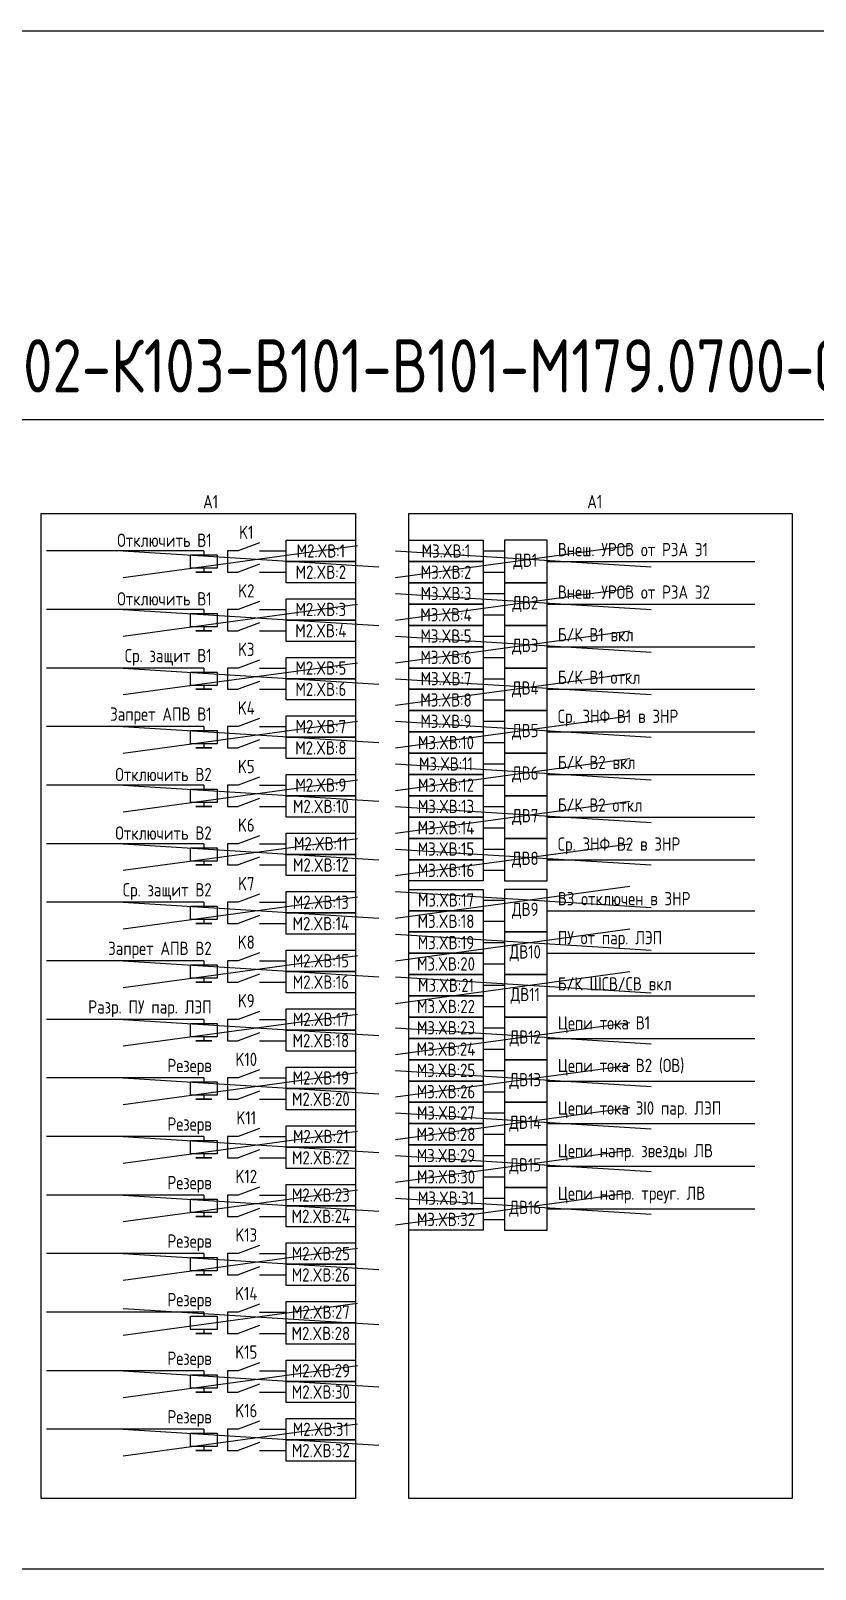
# Model space of a CAD drawing. Header units: millimetres. Extents: x -1036 to 2871, y -90 to 586.
# Drawn here: x -738.8 to -591.5, y 297 to 586 of the extents above; entities that cross this region are included whole.
import ezdxf

# ---------------------------------------------------------------- set-up
doc = ezdxf.new("R2010")
doc.units = ezdxf.units.MM
doc.styles.add('Gost_type_A', font='GOST_0.TTF')

msp = doc.modelspace()

# ---------------------------------------------------------------- linework, layer by layer
at = {"color": 6}
for p, q in [((-721.47, 483.29), (-677.47, 489.29)), ((-670.36, 483.29), (-626.36, 489.29)), ((-721.47, 488.29), (-673.47, 485.29)), ((-670.36, 488.29), (-622.36, 485.29)), ((-670.36, 475.29), (-626.36, 481.29)), ((-670.36, 480.29), (-622.36, 477.29)), ((-721.47, 472.29), (-677.47, 478.29)), ((-721.47, 477.29), (-673.47, 474.29)), ((-670.36, 467.29), (-626.36, 473.29)), ((-670.36, 472.29), (-622.36, 469.29)), ((-721.47, 461.29), (-677.47, 467.29)), ((-721.47, 466.29), (-673.47, 463.29)), ((-670.36, 459.29), (-626.36, 465.29)), ((-670.36, 464.29), (-622.36, 461.29)), ((-670.36, 451.29), (-626.36, 457.29)), ((-721.47, 450.29), (-677.47, 456.29)), ((-721.47, 455.29), (-673.47, 452.29)), ((-670.36, 456.29), (-622.36, 453.29)), ((-670.36, 443.29), (-626.36, 449.29)), ((-670.36, 448.29), (-622.36, 445.29)), ((-721.47, 439.29), (-677.47, 445.29)), ((-721.47, 444.29), (-673.47, 441.29)), ((-670.36, 435.29), (-626.36, 441.29)), ((-670.36, 440.29), (-622.36, 437.29)), ((-721.47, 428.29), (-677.47, 434.29)), ((-721.47, 433.29), (-673.47, 430.29)), ((-670.36, 427.29), (-626.36, 433.29)), ((-670.36, 432.29), (-622.36, 429.29)), ((-670.36, 419.29), (-626.36, 425.29)), ((-721.47, 417.29), (-677.47, 423.29)), ((-721.47, 422.29), (-673.47, 419.29)), ((-670.36, 424.29), (-622.36, 421.29)), ((-670.36, 411.29), (-626.36, 417.29)), ((-670.36, 416.29), (-622.36, 413.29)), ((-721.47, 406.29), (-677.47, 412.29)), ((-721.47, 411.29), (-673.47, 408.29)), ((-670.36, 403.29), (-626.36, 409.29)), ((-670.36, 408.29), (-622.36, 405.29)), ((-721.47, 395.29), (-677.47, 401.29)), ((-721.47, 400.29), (-673.47, 397.29)), ((-670.36, 393.71), (-626.36, 399.71)), ((-670.36, 398.71), (-622.36, 395.71)), ((-670.36, 385.71), (-626.36, 391.71)), ((-670.36, 390.71), (-622.36, 387.71)), ((-670.36, 377.71), (-626.36, 383.71)), ((-670.36, 382.71), (-622.36, 379.71)), ((-670.36, 369.71), (-626.36, 375.71)), ((-670.36, 374.71), (-622.36, 371.71)), ((-670.36, 361.71), (-626.36, 367.71)), ((-670.36, 366.71), (-622.36, 363.71))]:
    msp.add_line(p, q, dxfattribs=at)
at = {"ltscale": 4.32}
for p, q in [((-695.88, 489.79), (-699.88, 488.29)), ((-695.88, 485.79), (-699.88, 484.29)), ((-695.88, 478.79), (-699.88, 477.29)), ((-695.88, 474.79), (-699.88, 473.29)), ((-695.88, 467.79), (-699.88, 466.29)), ((-695.88, 463.79), (-699.88, 462.29)), ((-695.88, 456.79), (-699.88, 455.29)), ((-695.88, 452.79), (-699.88, 451.29)), ((-695.88, 445.79), (-699.88, 444.29)), ((-695.88, 441.79), (-699.88, 440.29)), ((-695.88, 434.79), (-699.88, 433.29)), ((-695.88, 430.79), (-699.88, 429.29)), ((-695.88, 423.79), (-699.88, 422.29)), ((-695.88, 419.79), (-699.88, 418.29)), ((-695.88, 412.79), (-699.88, 411.29)), ((-695.88, 408.79), (-699.88, 407.29)), ((-695.88, 401.79), (-699.88, 400.29)), ((-695.88, 397.79), (-699.88, 396.29)), ((-695.88, 390.79), (-699.88, 389.29)), ((-695.88, 386.79), (-699.88, 385.29)), ((-695.88, 379.79), (-699.88, 378.29)), ((-695.88, 375.79), (-699.88, 374.29)), ((-695.88, 368.79), (-699.88, 367.29)), ((-695.88, 364.79), (-699.88, 363.29)), ((-695.88, 357.79), (-699.88, 356.29)), ((-695.88, 353.79), (-699.88, 352.29)), ((-695.88, 346.79), (-699.88, 345.29)), ((-695.88, 342.79), (-699.88, 341.29)), ((-695.88, 335.79), (-699.88, 334.29)), ((-695.88, 331.79), (-699.88, 330.29)), ((-695.88, 324.79), (-699.88, 323.29)), ((-695.88, 320.79), (-699.88, 319.29))]:
    msp.add_line(p, q, dxfattribs=at)
for p, q in [((-706.38, 488.29), (-735.88, 488.29)), ((-706.38, 488.29), (-706.38, 487.54)), ((-653.88, 488.29), (-649.88, 488.29)), ((-641.88, 486.29), (-602.88, 486.29)), ((-706.38, 485.04), (-706.38, 484.29)), ((-653.88, 484.29), (-649.88, 484.29)), ((-653.88, 480.29), (-649.88, 480.29)), ((-706.38, 477.29), (-735.88, 477.29)), ((-706.38, 477.29), (-706.38, 476.54)), ((-641.88, 478.29), (-602.88, 478.29)), ((-706.38, 474.04), (-706.38, 473.29)), ((-653.88, 476.29), (-649.88, 476.29)), ((-653.88, 472.29), (-649.88, 472.29)), ((-653.88, 468.29), (-649.88, 468.29)), ((-641.88, 470.29), (-602.88, 470.29)), ((-706.38, 466.29), (-735.88, 466.29)), ((-706.38, 466.29), (-706.38, 465.54)), ((-706.38, 463.04), (-706.38, 462.29)), ((-653.88, 464.29), (-649.88, 464.29)), ((-653.88, 460.29), (-649.88, 460.29)), ((-641.88, 462.29), (-602.88, 462.29)), ((-706.38, 455.29), (-735.88, 455.29)), ((-706.38, 455.29), (-706.38, 454.54)), ((-653.88, 456.29), (-649.88, 456.29)), ((-641.88, 454.29), (-602.88, 454.29)), ((-706.38, 452.04), (-706.38, 451.29)), ((-653.88, 452.29), (-649.88, 452.29)), ((-653.88, 448.29), (-649.88, 448.29)), ((-641.88, 446.29), (-602.88, 446.29)), ((-706.38, 444.29), (-735.88, 444.29)), ((-706.38, 444.29), (-706.38, 443.54)), ((-653.88, 444.29), (-649.88, 444.29)), ((-706.38, 441.04), (-706.38, 440.29)), ((-653.88, 440.29), (-649.88, 440.29)), ((-641.88, 438.29), (-602.88, 438.29)), ((-653.88, 436.29), (-649.88, 436.29)), ((-706.38, 433.29), (-735.88, 433.29)), ((-706.38, 433.29), (-706.38, 432.54)), ((-653.88, 432.29), (-649.88, 432.29)), ((-706.38, 430.04), (-706.38, 429.29)), ((-653.88, 428.29), (-649.88, 428.29)), ((-641.88, 430.29), (-602.88, 430.29)), ((-706.38, 422.29), (-735.88, 422.29)), ((-706.38, 422.29), (-706.38, 421.54)), ((-653.88, 422.71), (-649.88, 422.71)), ((-641.88, 420.71), (-602.88, 420.71)), ((-706.38, 419.04), (-706.38, 418.29)), ((-653.88, 418.71), (-649.88, 418.71)), ((-653.88, 414.71), (-649.88, 414.71)), ((-706.38, 411.29), (-735.88, 411.29)), ((-706.38, 411.29), (-706.38, 410.54)), ((-653.88, 410.71), (-649.88, 410.71)), ((-641.88, 412.71), (-602.88, 412.71)), ((-706.38, 408.04), (-706.38, 407.29)), ((-653.88, 406.71), (-649.88, 406.71)), ((-641.88, 404.71), (-602.88, 404.71)), ((-653.88, 402.71), (-649.88, 402.71)), ((-706.38, 400.29), (-735.88, 400.29)), ((-706.38, 400.29), (-706.38, 399.54)), ((-706.38, 397.04), (-706.38, 396.29)), ((-653.88, 398.71), (-649.88, 398.71)), ((-641.88, 396.71), (-602.88, 396.71)), ((-653.88, 394.71), (-649.88, 394.71)), ((-653.88, 390.71), (-649.88, 390.71)), ((-706.38, 389.29), (-735.88, 389.29)), ((-706.38, 389.29), (-706.38, 388.54)), ((-641.88, 388.71), (-602.88, 388.71)), ((-706.38, 386.04), (-706.38, 385.29)), ((-653.88, 386.71), (-649.88, 386.71)), ((-653.88, 382.71), (-649.88, 382.71)), ((-653.88, 378.71), (-649.88, 378.71)), ((-641.88, 380.71), (-602.88, 380.71)), ((-706.38, 378.29), (-735.88, 378.29)), ((-706.38, 378.29), (-706.38, 377.54)), ((-706.38, 375.04), (-706.38, 374.29)), ((-653.88, 374.71), (-649.88, 374.71)), ((-653.88, 370.71), (-649.88, 370.71)), ((-641.88, 372.71), (-602.88, 372.71)), ((-706.38, 367.29), (-735.88, 367.29)), ((-706.38, 367.29), (-706.38, 366.54)), ((-653.88, 366.71), (-649.88, 366.71)), ((-641.88, 364.71), (-602.88, 364.71)), ((-706.38, 364.04), (-706.38, 363.29)), ((-653.88, 362.71), (-649.88, 362.71)), ((-706.38, 356.29), (-735.88, 356.29)), ((-706.38, 356.29), (-706.38, 355.54)), ((-706.38, 353.04), (-706.38, 352.29)), ((-706.38, 345.29), (-735.88, 345.29)), ((-706.38, 345.29), (-706.38, 344.54)), ((-706.38, 342.04), (-706.38, 341.29)), ((-706.38, 334.29), (-735.88, 334.29)), ((-706.38, 334.29), (-706.38, 333.54)), ((-706.38, 331.04), (-706.38, 330.29)), ((-706.38, 323.29), (-735.88, 323.29)), ((-706.38, 323.29), (-706.38, 322.54)), ((-706.38, 320.04), (-706.38, 319.29))]:
    msp.add_line(p, q)
at = {"ltscale": 1.08}
for p, q in [((-699.88, 488.29), (-701.88, 488.29)), ((-701.88, 488.29), (-701.88, 484.29)), ((-695.88, 488.29), (-690.88, 488.29)), ((-701.88, 484.29), (-699.88, 484.29)), ((-695.88, 484.29), (-690.88, 484.29)), ((-699.88, 477.29), (-701.88, 477.29)), ((-701.88, 477.29), (-701.88, 473.29)), ((-695.88, 477.29), (-690.88, 477.29)), ((-701.88, 473.29), (-699.88, 473.29)), ((-695.88, 473.29), (-690.88, 473.29)), ((-699.88, 466.29), (-701.88, 466.29)), ((-701.88, 466.29), (-701.88, 462.29)), ((-695.88, 466.29), (-690.88, 466.29)), ((-701.88, 462.29), (-699.88, 462.29)), ((-695.88, 462.29), (-690.88, 462.29)), ((-699.88, 455.29), (-701.88, 455.29)), ((-701.88, 455.29), (-701.88, 451.29)), ((-695.88, 455.29), (-690.88, 455.29)), ((-701.88, 451.29), (-699.88, 451.29)), ((-695.88, 451.29), (-690.88, 451.29)), ((-699.88, 444.29), (-701.88, 444.29)), ((-701.88, 444.29), (-701.88, 440.29)), ((-695.88, 444.29), (-690.88, 444.29)), ((-701.88, 440.29), (-699.88, 440.29)), ((-695.88, 440.29), (-690.88, 440.29)), ((-699.88, 433.29), (-701.88, 433.29)), ((-701.88, 433.29), (-701.88, 429.29)), ((-695.88, 433.29), (-690.88, 433.29)), ((-701.88, 429.29), (-699.88, 429.29)), ((-695.88, 429.29), (-690.88, 429.29)), ((-699.88, 422.29), (-701.88, 422.29)), ((-701.88, 422.29), (-701.88, 418.29)), ((-695.88, 422.29), (-690.88, 422.29)), ((-701.88, 418.29), (-699.88, 418.29)), ((-695.88, 418.29), (-690.88, 418.29)), ((-699.88, 411.29), (-701.88, 411.29)), ((-701.88, 411.29), (-701.88, 407.29)), ((-695.88, 411.29), (-690.88, 411.29)), ((-701.88, 407.29), (-699.88, 407.29)), ((-695.88, 407.29), (-690.88, 407.29)), ((-699.88, 400.29), (-701.88, 400.29)), ((-701.88, 400.29), (-701.88, 396.29)), ((-695.88, 400.29), (-690.88, 400.29)), ((-701.88, 396.29), (-699.88, 396.29)), ((-695.88, 396.29), (-690.88, 396.29)), ((-699.88, 389.29), (-701.88, 389.29)), ((-701.88, 389.29), (-701.88, 385.29)), ((-695.88, 389.29), (-690.88, 389.29)), ((-701.88, 385.29), (-699.88, 385.29)), ((-695.88, 385.29), (-690.88, 385.29)), ((-699.88, 378.29), (-701.88, 378.29)), ((-701.88, 378.29), (-701.88, 374.29)), ((-695.88, 378.29), (-690.88, 378.29)), ((-701.88, 374.29), (-699.88, 374.29)), ((-695.88, 374.29), (-690.88, 374.29)), ((-699.88, 367.29), (-701.88, 367.29)), ((-701.88, 367.29), (-701.88, 363.29)), ((-695.88, 367.29), (-690.88, 367.29)), ((-701.88, 363.29), (-699.88, 363.29)), ((-695.88, 363.29), (-690.88, 363.29)), ((-699.88, 356.29), (-701.88, 356.29)), ((-701.88, 356.29), (-701.88, 352.29)), ((-695.88, 356.29), (-690.88, 356.29)), ((-701.88, 352.29), (-699.88, 352.29)), ((-695.88, 352.29), (-690.88, 352.29)), ((-699.88, 345.29), (-701.88, 345.29)), ((-701.88, 345.29), (-701.88, 341.29)), ((-695.88, 345.29), (-690.88, 345.29)), ((-701.88, 341.29), (-699.88, 341.29)), ((-695.88, 341.29), (-690.88, 341.29)), ((-699.88, 334.29), (-701.88, 334.29)), ((-701.88, 334.29), (-701.88, 330.29)), ((-695.88, 334.29), (-690.88, 334.29)), ((-701.88, 330.29), (-699.88, 330.29)), ((-695.88, 330.29), (-690.88, 330.29)), ((-699.88, 323.29), (-701.88, 323.29)), ((-701.88, 323.29), (-701.88, 319.29)), ((-695.88, 323.29), (-690.88, 323.29)), ((-701.88, 319.29), (-699.88, 319.29)), ((-695.88, 319.29), (-690.88, 319.29))]:
    msp.add_line(p, q, dxfattribs=at)
at = {"color": 3}
for p, q in [((-721.47, 384.29), (-677.47, 390.29)), ((-721.47, 389.29), (-673.47, 386.29)), ((-721.47, 373.29), (-677.47, 379.29)), ((-721.47, 378.29), (-673.47, 375.29)), ((-721.47, 362.29), (-677.47, 368.29)), ((-721.47, 367.29), (-673.47, 364.29)), ((-721.47, 351.29), (-677.47, 357.29)), ((-721.47, 356.29), (-673.47, 353.29)), ((-721.47, 341), (-677.47, 347)), ((-721.47, 346), (-673.47, 343)), ((-721.47, 329.29), (-677.47, 335.29)), ((-721.47, 334.29), (-673.47, 331.29)), ((-721.47, 318.29), (-677.47, 324.29)), ((-721.47, 323.29), (-673.47, 320.29))]:
    msp.add_line(p, q, dxfattribs=at)
for points in [[(-1036, 586), (2871, 586), (2871, -90), (-1036, -90)], [(-840, 513), (-276.11, 513), (-276.11, 297), (-840, 297)], [(-736.88, 495.29), (-677.88, 495.29), (-677.88, 310.29), (-736.88, 310.29)], [(-667.88, 495.29), (-595.88, 495.29), (-595.88, 310.29), (-667.88, 310.29)], [(-690.88, 490.29), (-677.88, 490.29), (-677.88, 486.29), (-690.88, 486.29)], [(-667.88, 490.29), (-653.88, 490.29), (-653.88, 486.29), (-667.88, 486.29)], [(-703.88, 487.54), (-703.88, 485.04), (-708.88, 485.04), (-708.88, 487.54)], [(-690.88, 486.29), (-677.88, 486.29), (-677.88, 482.29), (-690.88, 482.29)], [(-667.88, 486.29), (-653.88, 486.29), (-653.88, 482.29), (-667.88, 482.29)], [(-704.88, 484.29), (-707.88, 484.29)], [(-667.88, 482.29), (-653.88, 482.29), (-653.88, 478.29), (-667.88, 478.29)], [(-690.88, 479.29), (-677.88, 479.29), (-677.88, 475.29), (-690.88, 475.29)], [(-667.88, 478.29), (-653.88, 478.29), (-653.88, 474.29), (-667.88, 474.29)], [(-703.88, 476.54), (-703.88, 474.04), (-708.88, 474.04), (-708.88, 476.54)], [(-690.88, 475.29), (-677.88, 475.29), (-677.88, 471.29), (-690.88, 471.29)], [(-667.88, 474.29), (-653.88, 474.29), (-653.88, 470.29), (-667.88, 470.29)], [(-704.88, 473.29), (-707.88, 473.29)], [(-690.88, 468.29), (-677.88, 468.29), (-677.88, 464.29), (-690.88, 464.29)], [(-667.88, 470.29), (-653.88, 470.29), (-653.88, 466.29), (-667.88, 466.29)], [(-703.88, 465.54), (-703.88, 463.04), (-708.88, 463.04), (-708.88, 465.54)], [(-667.88, 466.29), (-653.88, 466.29), (-653.88, 462.29), (-667.88, 462.29)], [(-690.88, 464.29), (-677.88, 464.29), (-677.88, 460.29), (-690.88, 460.29)], [(-704.88, 462.29), (-707.88, 462.29)], [(-667.88, 462.29), (-653.88, 462.29), (-653.88, 458.29), (-667.88, 458.29)], [(-690.88, 457.29), (-677.88, 457.29), (-677.88, 453.29), (-690.88, 453.29)], [(-667.88, 458.29), (-653.88, 458.29), (-653.88, 454.29), (-667.88, 454.29)], [(-703.88, 454.54), (-703.88, 452.04), (-708.88, 452.04), (-708.88, 454.54)], [(-667.88, 454.29), (-653.88, 454.29), (-653.88, 450.29), (-667.88, 450.29)], [(-704.88, 451.29), (-707.88, 451.29)], [(-690.88, 453.29), (-677.88, 453.29), (-677.88, 449.29), (-690.88, 449.29)], [(-667.88, 450.29), (-653.88, 450.29), (-653.88, 446.29), (-667.88, 446.29)], [(-690.88, 446.29), (-677.88, 446.29), (-677.88, 442.29), (-690.88, 442.29)], [(-667.88, 446.29), (-653.88, 446.29), (-653.88, 442.29), (-667.88, 442.29)], [(-703.88, 443.54), (-703.88, 441.04), (-708.88, 441.04), (-708.88, 443.54)], [(-690.88, 442.29), (-677.88, 442.29), (-677.88, 438.29), (-690.88, 438.29)], [(-667.88, 442.29), (-653.88, 442.29), (-653.88, 438.29), (-667.88, 438.29)], [(-704.88, 440.29), (-707.88, 440.29)], [(-667.88, 438.29), (-653.88, 438.29), (-653.88, 434.29), (-667.88, 434.29)], [(-690.88, 435.29), (-677.88, 435.29), (-677.88, 431.29), (-690.88, 431.29)], [(-667.88, 434.29), (-653.88, 434.29), (-653.88, 430.29), (-667.88, 430.29)], [(-703.88, 432.54), (-703.88, 430.04), (-708.88, 430.04), (-708.88, 432.54)], [(-690.88, 431.29), (-677.88, 431.29), (-677.88, 427.29), (-690.88, 427.29)], [(-704.88, 429.29), (-707.88, 429.29)], [(-667.88, 430.29), (-653.88, 430.29), (-653.88, 426.29), (-667.88, 426.29)], [(-690.88, 424.29), (-677.88, 424.29), (-677.88, 420.29), (-690.88, 420.29)], [(-667.88, 424.71), (-653.88, 424.71), (-653.88, 420.71), (-667.88, 420.71)], [(-703.88, 421.54), (-703.88, 419.04), (-708.88, 419.04), (-708.88, 421.54)], [(-690.88, 420.29), (-677.88, 420.29), (-677.88, 416.29), (-690.88, 416.29)], [(-667.88, 420.71), (-653.88, 420.71), (-653.88, 416.71), (-667.88, 416.71)], [(-704.88, 418.29), (-707.88, 418.29)], [(-667.88, 416.71), (-653.88, 416.71), (-653.88, 412.71), (-667.88, 412.71)], [(-690.88, 413.29), (-677.88, 413.29), (-677.88, 409.29), (-690.88, 409.29)], [(-703.88, 410.54), (-703.88, 408.04), (-708.88, 408.04), (-708.88, 410.54)], [(-667.88, 412.71), (-653.88, 412.71), (-653.88, 408.71), (-667.88, 408.71)], [(-690.88, 409.29), (-677.88, 409.29), (-677.88, 405.29), (-690.88, 405.29)], [(-667.88, 408.71), (-653.88, 408.71), (-653.88, 404.71), (-667.88, 404.71)], [(-704.88, 407.29), (-707.88, 407.29)], [(-667.88, 404.71), (-653.88, 404.71), (-653.88, 400.71), (-667.88, 400.71)], [(-690.88, 402.29), (-677.88, 402.29), (-677.88, 398.29), (-690.88, 398.29)], [(-703.88, 399.54), (-703.88, 397.04), (-708.88, 397.04), (-708.88, 399.54)], [(-667.88, 400.71), (-653.88, 400.71), (-653.88, 396.71), (-667.88, 396.71)], [(-704.88, 396.29), (-707.88, 396.29)], [(-690.88, 398.29), (-677.88, 398.29), (-677.88, 394.29), (-690.88, 394.29)], [(-667.88, 396.71), (-653.88, 396.71), (-653.88, 392.71), (-667.88, 392.71)], [(-690.88, 391.29), (-677.88, 391.29), (-677.88, 387.29), (-690.88, 387.29)], [(-667.88, 392.71), (-653.88, 392.71), (-653.88, 388.71), (-667.88, 388.71)], [(-703.88, 388.54), (-703.88, 386.04), (-708.88, 386.04), (-708.88, 388.54)], [(-690.88, 387.29), (-677.88, 387.29), (-677.88, 383.29), (-690.88, 383.29)], [(-667.88, 388.71), (-653.88, 388.71), (-653.88, 384.71), (-667.88, 384.71)], [(-704.88, 385.29), (-707.88, 385.29)], [(-667.88, 384.71), (-653.88, 384.71), (-653.88, 380.71), (-667.88, 380.71)], [(-690.88, 380.29), (-677.88, 380.29), (-677.88, 376.29), (-690.88, 376.29)], [(-667.88, 380.71), (-653.88, 380.71), (-653.88, 376.71), (-667.88, 376.71)], [(-703.88, 377.54), (-703.88, 375.04), (-708.88, 375.04), (-708.88, 377.54)], [(-690.88, 376.29), (-677.88, 376.29), (-677.88, 372.29), (-690.88, 372.29)], [(-667.88, 376.71), (-653.88, 376.71), (-653.88, 372.71), (-667.88, 372.71)], [(-704.88, 374.29), (-707.88, 374.29)], [(-667.88, 372.71), (-653.88, 372.71), (-653.88, 368.71), (-667.88, 368.71)], [(-690.88, 369.29), (-677.88, 369.29), (-677.88, 365.29), (-690.88, 365.29)], [(-667.88, 368.71), (-653.88, 368.71), (-653.88, 364.71), (-667.88, 364.71)], [(-703.88, 366.54), (-703.88, 364.04), (-708.88, 364.04), (-708.88, 366.54)], [(-690.88, 365.29), (-677.88, 365.29), (-677.88, 361.29), (-690.88, 361.29)], [(-667.88, 364.71), (-653.88, 364.71), (-653.88, 360.71), (-667.88, 360.71)], [(-704.88, 363.29), (-707.88, 363.29)], [(-703.88, 355.54), (-703.88, 353.04), (-708.88, 353.04), (-708.88, 355.54)], [(-690.88, 358.29), (-677.88, 358.29), (-677.88, 354.29), (-690.88, 354.29)], [(-690.88, 354.29), (-677.88, 354.29), (-677.88, 350.29), (-690.88, 350.29)], [(-704.88, 352.29), (-707.88, 352.29)], [(-690.88, 347.29), (-677.88, 347.29), (-677.88, 343.29), (-690.88, 343.29)], [(-703.88, 344.54), (-703.88, 342.04), (-708.88, 342.04), (-708.88, 344.54)], [(-704.88, 341.29), (-707.88, 341.29)], [(-690.88, 343.29), (-677.88, 343.29), (-677.88, 339.29), (-690.88, 339.29)], [(-690.88, 336.29), (-677.88, 336.29), (-677.88, 332.29), (-690.88, 332.29)], [(-703.88, 333.54), (-703.88, 331.04), (-708.88, 331.04), (-708.88, 333.54)], [(-704.88, 330.29), (-707.88, 330.29)], [(-690.88, 332.29), (-677.88, 332.29), (-677.88, 328.29), (-690.88, 328.29)], [(-690.88, 325.29), (-677.88, 325.29), (-677.88, 321.29), (-690.88, 321.29)], [(-703.88, 322.54), (-703.88, 320.04), (-708.88, 320.04), (-708.88, 322.54)], [(-690.88, 321.29), (-677.88, 321.29), (-677.88, 317.29), (-690.88, 317.29)], [(-704.88, 319.29), (-707.88, 319.29)]]:
    msp.add_lwpolyline(points, close=True)
at = {"ltscale": 4}
for points in [[(-649.88, 482.29), (-641.88, 482.29), (-641.88, 490.29), (-649.88, 490.29)], [(-649.88, 474.29), (-641.88, 474.29), (-641.88, 482.29), (-649.88, 482.29)], [(-649.88, 466.29), (-641.88, 466.29), (-641.88, 474.29), (-649.88, 474.29)], [(-649.88, 458.29), (-641.88, 458.29), (-641.88, 466.29), (-649.88, 466.29)], [(-649.88, 450.29), (-641.88, 450.29), (-641.88, 458.29), (-649.88, 458.29)], [(-649.88, 442.29), (-641.88, 442.29), (-641.88, 450.29), (-649.88, 450.29)], [(-649.88, 434.29), (-641.88, 434.29), (-641.88, 442.29), (-649.88, 442.29)], [(-649.88, 426.29), (-641.88, 426.29), (-641.88, 434.29), (-649.88, 434.29)], [(-649.88, 416.71), (-641.88, 416.71), (-641.88, 424.71), (-649.88, 424.71)], [(-649.88, 408.71), (-641.88, 408.71), (-641.88, 416.71), (-649.88, 416.71)], [(-649.88, 400.71), (-641.88, 400.71), (-641.88, 408.71), (-649.88, 408.71)], [(-649.88, 392.71), (-641.88, 392.71), (-641.88, 400.71), (-649.88, 400.71)], [(-649.88, 384.71), (-641.88, 384.71), (-641.88, 392.71), (-649.88, 392.71)], [(-649.88, 376.71), (-641.88, 376.71), (-641.88, 384.71), (-649.88, 384.71)], [(-649.88, 368.71), (-641.88, 368.71), (-641.88, 376.71), (-649.88, 376.71)], [(-649.88, 360.71), (-641.88, 360.71), (-641.88, 368.71), (-649.88, 368.71)]]:
    msp.add_lwpolyline(points, close=True, dxfattribs=at)

# ---------------------------------------------------------------- texts
at = {"line_spacing_factor": 0.9, "style": 'Gost_type_A'}
for s, insert, char_height, width, attachment_point in [('ЮНИТ-М510-ДЗЛ-Р102-К103-В101-В101-М179.0700-С04.03', (-840, 516), 10, 855, 7), ('A1', (-705.08, 496.29), 2.5, 59, 8), ('A1', (-632.94, 496.29), 2.5, 73.8762, 8)]:
    msp.add_mtext(s, dxfattribs=dict(at, insert=insert, char_height=char_height, width=width, attachment_point=attachment_point))
at = {"char_height": 2.5, "style": 'Gost_type_A'}
for s, insert, width, attachment_point in [('Отключить В1', (-704.88, 490.29), 31.0015, 6), ('K1', (-698.38, 491.79), 5, 5), ('M2.XВ:1', (-684.38, 488.29), 13, 5), ('M3.XВ:1', (-660.88, 488.29), 14, 5), ('Внеш. УРОВ от РЗА Э1', (-639.88, 487.29), 30.8621, 7), ('M2.XВ:2', (-684.38, 484.29), 13, 5), ('M3.XВ:2', (-660.88, 484.29), 14, 5), ('ДВ1', (-646, 486.29), 7.7588, 5), ('Отключить В1', (-704.88, 479.29), 31.0015, 6), ('K2', (-698.38, 480.79), 5, 5), ('M3.XВ:3', (-660.88, 480.29), 14, 5), ('ДВ2', (-646, 478.29), 7.7588, 5), ('Внеш. УРОВ от РЗА Э2', (-639.88, 479.29), 33.2032, 7), ('M2.XВ:3', (-684.38, 477.29), 13, 5), ('M3.XВ:4', (-660.88, 476.29), 14, 5), ('M2.XВ:4', (-684.38, 473.29), 13, 5), ('M3.XВ:5', (-660.88, 472.29), 14, 5), ('ДВ3', (-646, 470.29), 7.7588, 5), ('Б/К В1 вкл', (-639.88, 471.29), 27.8465, 7), ('Ср. защит В1', (-704.88, 468.29), 31.0015, 6), ('K3', (-698.38, 469.79), 5, 5), ('M3.XВ:6', (-660.88, 468.29), 14, 5), ('M2.XВ:5', (-684.38, 466.29), 13, 5), ('M3.XВ:7', (-660.88, 464.29), 14, 5), ('Б/К В1 откл', (-639.88, 463.29), 27.8465, 7), ('M2.XВ:6', (-684.38, 462.29), 13, 5), ('ДВ4', (-646, 462.29), 7.7588, 5), ('K4', (-698.38, 458.79), 5, 5), ('M3.XВ:8', (-660.88, 460.29), 14, 5), ('Запрет АПВ В1', (-704.88, 457.29), 31.0015, 6), ('M3.XВ:9', (-660.88, 456.29), 14, 5), ('Ср. ЗНФ В1 в ЗНР', (-639.88, 455.29), 27.8465, 7), ('M2.XВ:7', (-684.38, 455.29), 13, 5), ('ДВ5', (-646, 454.29), 7.7588, 5), ('M2.XВ:8', (-684.38, 451.29), 13, 5), ('M3.XВ:10', (-660.88, 452.29), 14, 5), ('K5', (-698.38, 447.79), 5, 5), ('M3.XВ:11', (-660.88, 448.29), 14, 5), ('Б/К В2 вкл', (-639.88, 447.29), 27.8465, 7), ('Отключить В2', (-704.88, 446.29), 31.0015, 6), ('M2.XВ:9', (-684.38, 444.29), 13, 5), ('M3.XВ:12', (-660.88, 444.29), 14, 5), ('ДВ6', (-646, 446.29), 7.7588, 5), ('M2.XВ:10', (-684.38, 440.29), 13, 5), ('M3.XВ:13', (-660.88, 440.29), 14, 5), ('ДВ7', (-646, 438.29), 7.7588, 5), ('Б/К В2 откл', (-639.88, 439.29), 27.8465, 7), ('Отключить В2', (-704.88, 435.29), 31.0015, 6), ('K6', (-698.38, 436.79), 5, 5), ('M3.XВ:14', (-660.88, 436.29), 14, 5), ('M2.XВ:11', (-684.38, 433.29), 13, 5), ('M3.XВ:15', (-660.88, 432.29), 14, 5), ('Ср. ЗНФ В2 в ЗНР', (-639.88, 431.29), 32.328, 7), ('ДВ8', (-646, 430.29), 7.7588, 5), ('M2.XВ:12', (-684.38, 429.29), 13, 5), ('M3.XВ:16', (-660.88, 428.29), 14, 5), ('Ср. защит В2', (-704.88, 424.29), 31.0015, 6), ('K7', (-698.38, 425.79), 5, 5), ('M2.XВ:13', (-684.38, 422.29), 13, 5), ('M3.XВ:17', (-660.88, 422.71), 14, 5), ('ДВ9', (-646, 420.71), 7.7588, 5), ('В3 отключен в ЗНР', (-639.88, 421.71), 27.8465, 7), ('M2.XВ:14', (-684.38, 418.29), 13, 5), ('M3.XВ:18', (-660.88, 418.71), 14, 5), ('ПУ от пар. ЛЭП', (-639.88, 413.71), 27.8465, 7), ('Запрет АПВ В2', (-704.88, 413.29), 31.0015, 6), ('K8', (-698.38, 414.79), 5, 5), ('M3.XВ:19', (-660.88, 414.71), 14, 5), ('ДВ10', (-646, 412.71), 7.7588, 5), ('M2.XВ:15', (-684.38, 411.29), 13, 5), ('M3.XВ:20', (-660.88, 410.71), 14, 5), ('M2.XВ:16', (-684.38, 407.29), 13, 5), ('M3.XВ:21', (-660.88, 406.71), 14, 5), ('Б/К ШСВ/СВ вкл', (-639.88, 405.71), 27.8465, 7), ('K9', (-698.38, 403.79), 5, 5), ('ДВ11', (-646, 404.71), 7.7588, 5), ('Разр. ПУ пар. ЛЭП', (-704.88, 402.29), 31.0015, 6), ('M3.XВ:22', (-660.88, 402.71), 14, 5), ('M2.XВ:17', (-684.38, 400.29), 13, 5), ('M3.XВ:23', (-660.88, 398.71), 14, 5), ('Цепи тока В1', (-639.88, 397.71), 27.8465, 7), ('M2.XВ:18', (-684.38, 396.29), 13, 5), ('M3.XВ:24', (-660.88, 394.71), 14, 5), ('ДВ12', (-646, 396.71), 7.7588, 5), ('K10', (-698.38, 392.79), 5, 5), ('Цепи тока В2 (ОВ)', (-639.88, 389.71), 27.8465, 7), ('Резерв', (-704.88, 391.29), 31.0015, 6), ('M2.XВ:19', (-684.38, 389.29), 13, 5), ('M3.XВ:25', (-660.88, 390.71), 14, 5), ('ДВ13', (-646, 388.71), 7.7588, 5), ('M3.XВ:26', (-660.88, 386.71), 14, 5), ('M2.XВ:20', (-684.38, 385.29), 13, 5), ('Цепи тока 3I0 пар. ЛЭП', (-639.88, 381.71), 36.6462, 7), ('Резерв', (-704.88, 380.29), 31.0015, 6), ('K11', (-698.38, 381.79), 5, 5), ('M3.XВ:27', (-660.88, 382.71), 14, 5), ('ДВ14', (-646, 380.71), 7.7588, 5), ('M2.XВ:21', (-684.38, 378.29), 13, 5), ('M3.XВ:28', (-660.88, 378.71), 14, 5), ('M3.XВ:29', (-660.88, 374.71), 14, 5), ('Цепи напр. звезды ЛВ', (-639.88, 373.71), 27.8465, 7), ('M2.XВ:22', (-684.38, 374.29), 13, 5), ('ДВ15', (-646, 372.71), 7.7588, 5), ('Резерв', (-704.88, 369.29), 31.0015, 6), ('K12', (-698.38, 370.79), 5, 5), ('M3.XВ:30', (-660.88, 370.71), 14, 5), ('M2.XВ:23', (-684.38, 367.29), 13, 5), ('M3.XВ:31', (-660.88, 366.71), 14, 5), ('Цепи напр. треуг. ЛВ', (-639.88, 365.71), 27.8465, 7), ('M2.XВ:24', (-684.38, 363.29), 13, 5), ('ДВ16', (-646, 364.71), 7.7588, 5), ('M3.XВ:32', (-660.88, 362.71), 14, 5), ('Резерв', (-704.88, 358.29), 31.0015, 6), ('K13', (-698.38, 359.79), 5, 5), ('M2.XВ:25', (-684.38, 356.29), 13, 5), ('M2.XВ:26', (-684.38, 352.29), 13, 5), ('K14', (-698.38, 348.79), 5, 5), ('Резерв', (-704.88, 347.29), 31.0015, 6), ('M2.XВ:27', (-684.38, 345.29), 13, 5), ('M2.XВ:28', (-684.38, 341.29), 13, 5), ('K15', (-698.38, 337.79), 5, 5), ('Резерв', (-704.88, 336.29), 31.0015, 6), ('M2.XВ:29', (-684.38, 334.29), 13, 5), ('M2.XВ:30', (-684.38, 330.29), 13, 5), ('Резерв', (-704.88, 325.29), 31.0015, 6), ('K16', (-698.38, 326.79), 5, 5), ('M2.XВ:31', (-684.38, 323.29), 13, 5), ('M2.XВ:32', (-684.38, 319.29), 13, 5)]:
    msp.add_mtext(s, dxfattribs=dict(at, insert=insert, width=width, attachment_point=attachment_point))

doc.saveas('drawing.dxf')
